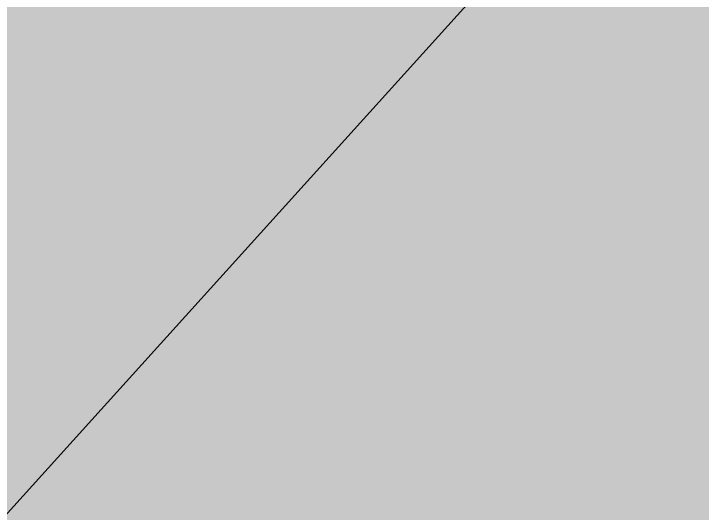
# Model space of a CAD drawing. Header units: millimetres. Extents: x -5097 to 2588, y -1580 to 5282.
# Drawn here: x -1741.095 to -1736.339, y 529.889 to 533.34 of the extents above; entities that cross this region are included whole.
import ezdxf

# ---------------------------------------------------------------- set-up
doc = ezdxf.new("R2010")
doc.units = ezdxf.units.MM
doc.layers.add('A_--------_E-', color=8, linetype='Continuous', lineweight=9)
doc.layers.add('M-_EQPT----_E', color=7, linetype='Continuous', lineweight=9)

# ---------------------------------------------------------------- blocks, each defined once
blk = doc.blocks.new('PNS-Filter column D1200 _180 Left feed 90-50_ - ASY PNS-Filter column D1200_iam-V10-В20 Аксонометрия')
at = {"layer": 'A_--------_E-'}
h = blk.add_hatch(color=254, dxfattribs=at)
h.paths.add_polyline_path([(-1658.9626, 487.4729), (-1651.2952, 489.1082), (-1651.2952, 489.5035), (-1653.2561, 492.454), (-1651.2952, 494.1656), (-1651.2952, 504.0803), (-1663.7346, 497.3978), (-1659.258, 488.0872)])
h.paths.add_polyline_path([(-1713.8138, 488.7756), (-1682.897, 512.3585), (-1682.9019, 519.3463), (-1719.7147, 528.8117), (-1724.3716, 523.4057), (-1724.7722, 523.458), (-1724.8574, 522.8417), (-1726.3659, 521.0906), (-1714.1922, 489.7497)])
h.paths.add_polyline_path([(-1665.5401, 501.1531), (-1651.2952, 508.9881), (-1651.2952, 519.6075), (-1668.9582, 515.8128), (-1669.0748, 515.6064), (-1669.5216, 514.506), (-1669.4961, 509.3808), (-1666.2877, 502.7079)])
h.paths.add_polyline_path([(-1767.489, 523.2571), (-1736.2521, 529.4799), (-1735.7648, 539.5291), (-1743.6579, 544.0862), (-1746.8706, 547.61), (-1744.305, 551.2437), (-1758.4458, 565.223), (-1767.0602, 559.6794), (-1767.4857, 523.5375)])
h.paths.add_polyline_path([(-1800.2831, 569.244), (-1785.3867, 571.0698), (-1784.9707, 604.9102), (-1793.5723, 609.6983), (-1800.3641, 569.4387)])
blk.add_line((-1736.5159, 535.0063), (-1743.766, 526.9819), dxfattribs=at)
blk = doc.blocks.new('PNS-Filter column D1200 _180 Left feed 90-50_ - Standard-V11-В20 Аксонометрия')
blk.add_blockref('PNS-Filter column D1200 _180 Left feed 90-50_ - ASY PNS-Filter column D1200_iam-V10-В20 Аксонометрия', (0, 0))

msp = doc.modelspace()

# ---------------------------------------------------------------- block references
at = {"layer": 'M-_EQPT----_E'}
msp.add_blockref('PNS-Filter column D1200 _180 Left feed 90-50_ - Standard-V11-В20 Аксонометрия', (0, 0), dxfattribs=at)

doc.saveas('drawing.dxf')
